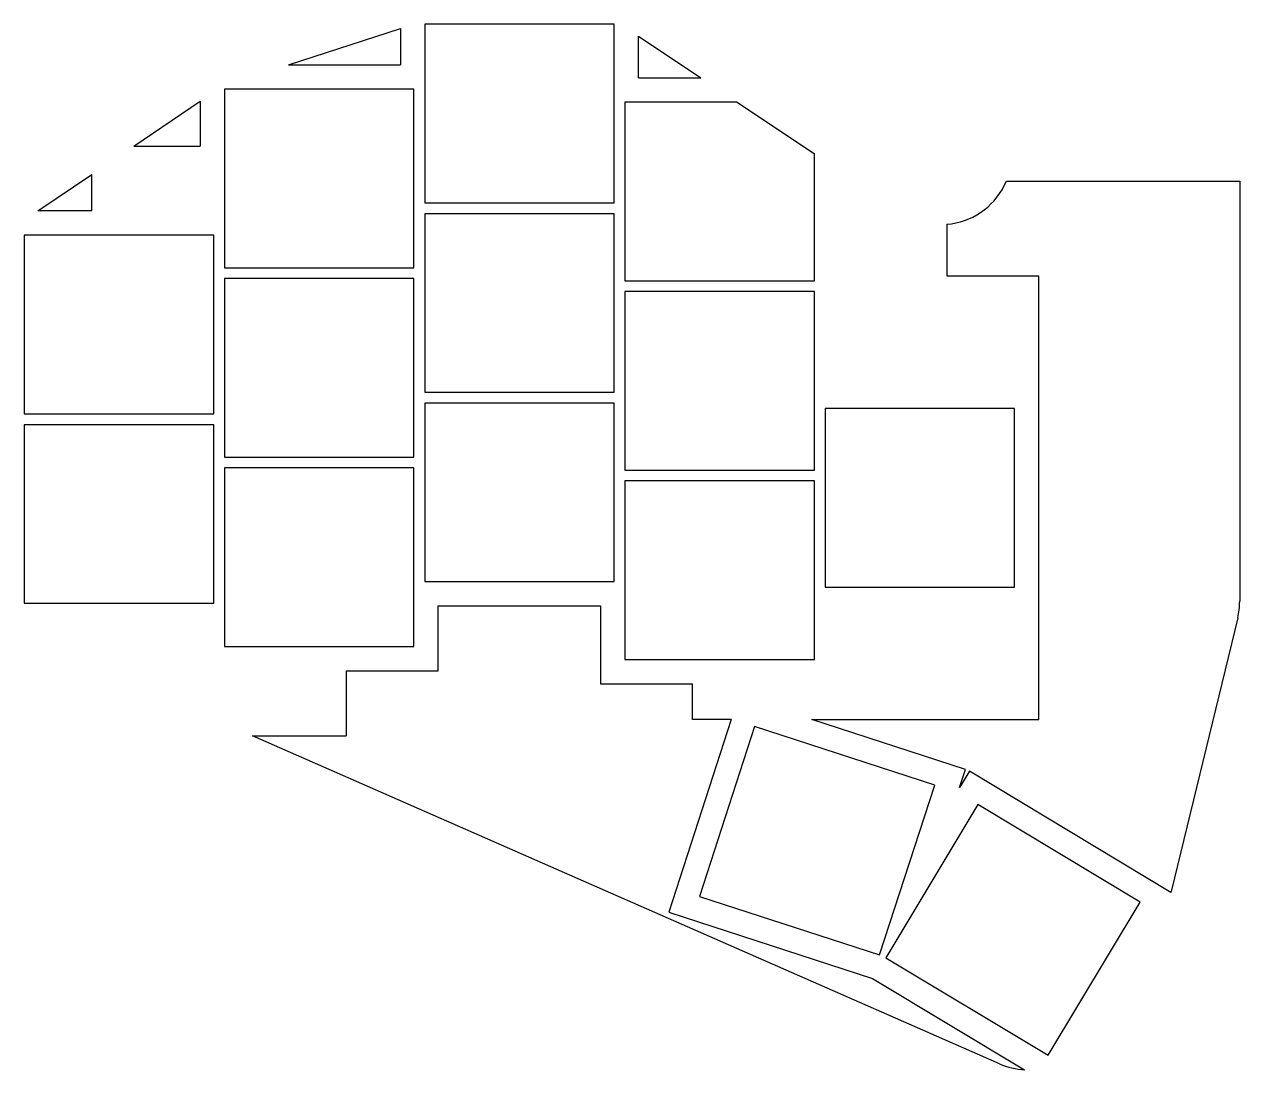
# Model space of a CAD drawing. Header units: millimetres. Extents: x 91 to 204, y -134 to -37.
import ezdxf

# ---------------------------------------------------------------- set-up
doc = ezdxf.new("R2010")
doc.units = ezdxf.units.MM

msp = doc.modelspace()

# ---------------------------------------------------------------- linework, layer by layer
for p, q in [((115.67, -41), (126, -37.65)), ((126, -37.65), (126, -41)), ((145.75, -37.25), (128.25, -37.25)), ((128.25, -37.25), (128.25, -53.75)), ((145.75, -53.75), (145.75, -37.25)), ((148, -38.34), (153.77, -42.2)), ((148, -42.2), (148, -38.34)), ((115.67, -41), (126, -41)), ((148, -42.2), (153.77, -42.2)), ((127.25, -43.25), (109.75, -43.25)), ((109.75, -43.25), (109.75, -59.75)), ((127.25, -59.75), (127.25, -43.25)), ((101.37, -48.5), (107.5, -44.35)), ((107.5, -44.35), (107.5, -48.5)), ((157.13, -44.45), (146.75, -44.45)), ((146.75, -44.45), (146.75, -60.95)), ((157.13, -44.45), (164.25, -49.21)), ((101.37, -48.5), (107.5, -48.5)), ((164.25, -60.95), (164.25, -49.21)), ((92.51, -54.5), (97.5, -51.12)), ((97.5, -54.5), (97.5, -51.12)), ((181.8, -52.15), (182, -51.75)), ((182, -51.75), (203.55, -51.75)), ((203.55, -51.75), (203.55, -90.57)), ((128.25, -53.75), (145.75, -53.75)), ((97.5, -54.5), (92.51, -54.5)), ((145.75, -54.75), (128.25, -54.75)), ((128.25, -54.75), (128.25, -71.25)), ((145.75, -71.25), (145.75, -54.75)), ((176.5, -55.73), (176.5, -60.5)), ((108.75, -56.75), (91.25, -56.75)), ((91.25, -56.75), (91.25, -73.25)), ((108.75, -73.25), (108.75, -56.75)), ((109.75, -59.75), (127.25, -59.75)), ((176.5, -60.5), (185, -60.5)), ((185, -101.5), (185, -60.5)), ((127.25, -60.75), (109.75, -60.75)), ((109.75, -60.75), (109.75, -77.25)), ((127.25, -77.25), (127.25, -60.75)), ((146.75, -60.95), (164.25, -60.95)), ((164.25, -61.95), (146.75, -61.95)), ((146.75, -61.95), (146.75, -78.45)), ((164.25, -78.45), (164.25, -61.95)), ((128.25, -71.25), (145.75, -71.25)), ((145.75, -72.25), (128.25, -72.25)), ((128.25, -72.25), (128.25, -88.75)), ((145.75, -88.75), (145.75, -72.25)), ((182.75, -72.75), (165.25, -72.75)), ((165.25, -72.75), (165.25, -89.25)), ((182.75, -89.25), (182.75, -72.75)), ((91.25, -73.25), (108.75, -73.25)), ((108.75, -74.25), (91.25, -74.25)), ((91.25, -74.25), (91.25, -90.75)), ((108.75, -90.75), (108.75, -74.25)), ((109.75, -77.25), (127.25, -77.25)), ((127.25, -78.25), (109.75, -78.25)), ((109.75, -78.25), (109.75, -94.75)), ((127.25, -94.75), (127.25, -78.25)), ((146.75, -78.45), (164.25, -78.45)), ((164.25, -79.45), (146.75, -79.45)), ((146.75, -79.45), (146.75, -95.95)), ((164.25, -95.95), (164.25, -79.45)), ((128.25, -88.75), (145.75, -88.75)), ((165.25, -89.25), (182.75, -89.25)), ((91.25, -90.75), (108.75, -90.75)), ((129.5, -97), (129.5, -91)), ((129.5, -91), (144.5, -91)), ((144.5, -91), (144.5, -98.2)), ((203.37, -92.11), (197.23, -117.37)), ((109.75, -94.75), (127.25, -94.75)), ((146.75, -95.95), (164.25, -95.95)), ((121, -97), (121, -103)), ((121, -97), (129.5, -97)), ((144.5, -98.2), (153, -98.2)), ((153, -101.5), (153, -98.2)), ((156.57, -101.5), (150.79, -119.29)), ((156.57, -101.5), (153, -101.5)), ((158.73, -102.15), (153.63, -117.84)), ((175.37, -107.56), (158.73, -102.15)), ((164.01, -101.5), (185, -101.5)), ((178.21, -106.11), (164.01, -101.5)), ((181.37, -133.31), (112.33, -103)), ((112.33, -103), (121, -103)), ((177.67, -107.78), (178.21, -106.11)), ((178.57, -106.28), (177.67, -107.78)), ((197.2, -117.47), (178.57, -106.28)), ((170.27, -123.25), (175.37, -107.56)), ((179.34, -109.36), (170.84, -123.51)), ((194.34, -118.38), (179.34, -109.36)), ((153.63, -117.84), (170.27, -123.25)), ((185.84, -132.52), (194.34, -118.38)), ((150.79, -119.29), (169.63, -125.41)), ((170.84, -123.51), (185.84, -132.52)), ((169.63, -125.41), (183.68, -133.85))]:
    msp.add_line(p, q)
for centre, start, end in [((175.98, -49.25), 274.5445, 333.4349), ((197.05, -90.57), 346.3376, 0), ((190.91, -115.83), 345.3614, 346.3376), ((183.98, -127.36), 246.2987, 267.3468)]:
    msp.add_arc(centre, 6.5, start, end)

doc.saveas('drawing.dxf')
